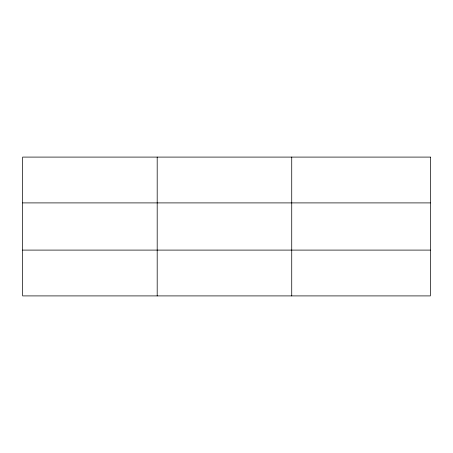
<?xml version="1.0" encoding="UTF-8"?>
<svg xmlns="http://www.w3.org/2000/svg" width="453" height="453" viewBox="0 0 453 453"><rect width="100%" height="100%" fill="white"/><g stroke="black" fill="none" stroke-linecap="round" stroke-linejoin="round"><path stroke-width="0.68" d="M157.191 295.905L157.191 157.095M291.732 295.905L291.732 157.095M22.65 202.904L430.35 202.904M22.65 250.096L430.35 250.096M430.35 157.095L22.65 157.095L22.65 295.905L430.35 295.905L430.35 157.095"/></g></svg>
